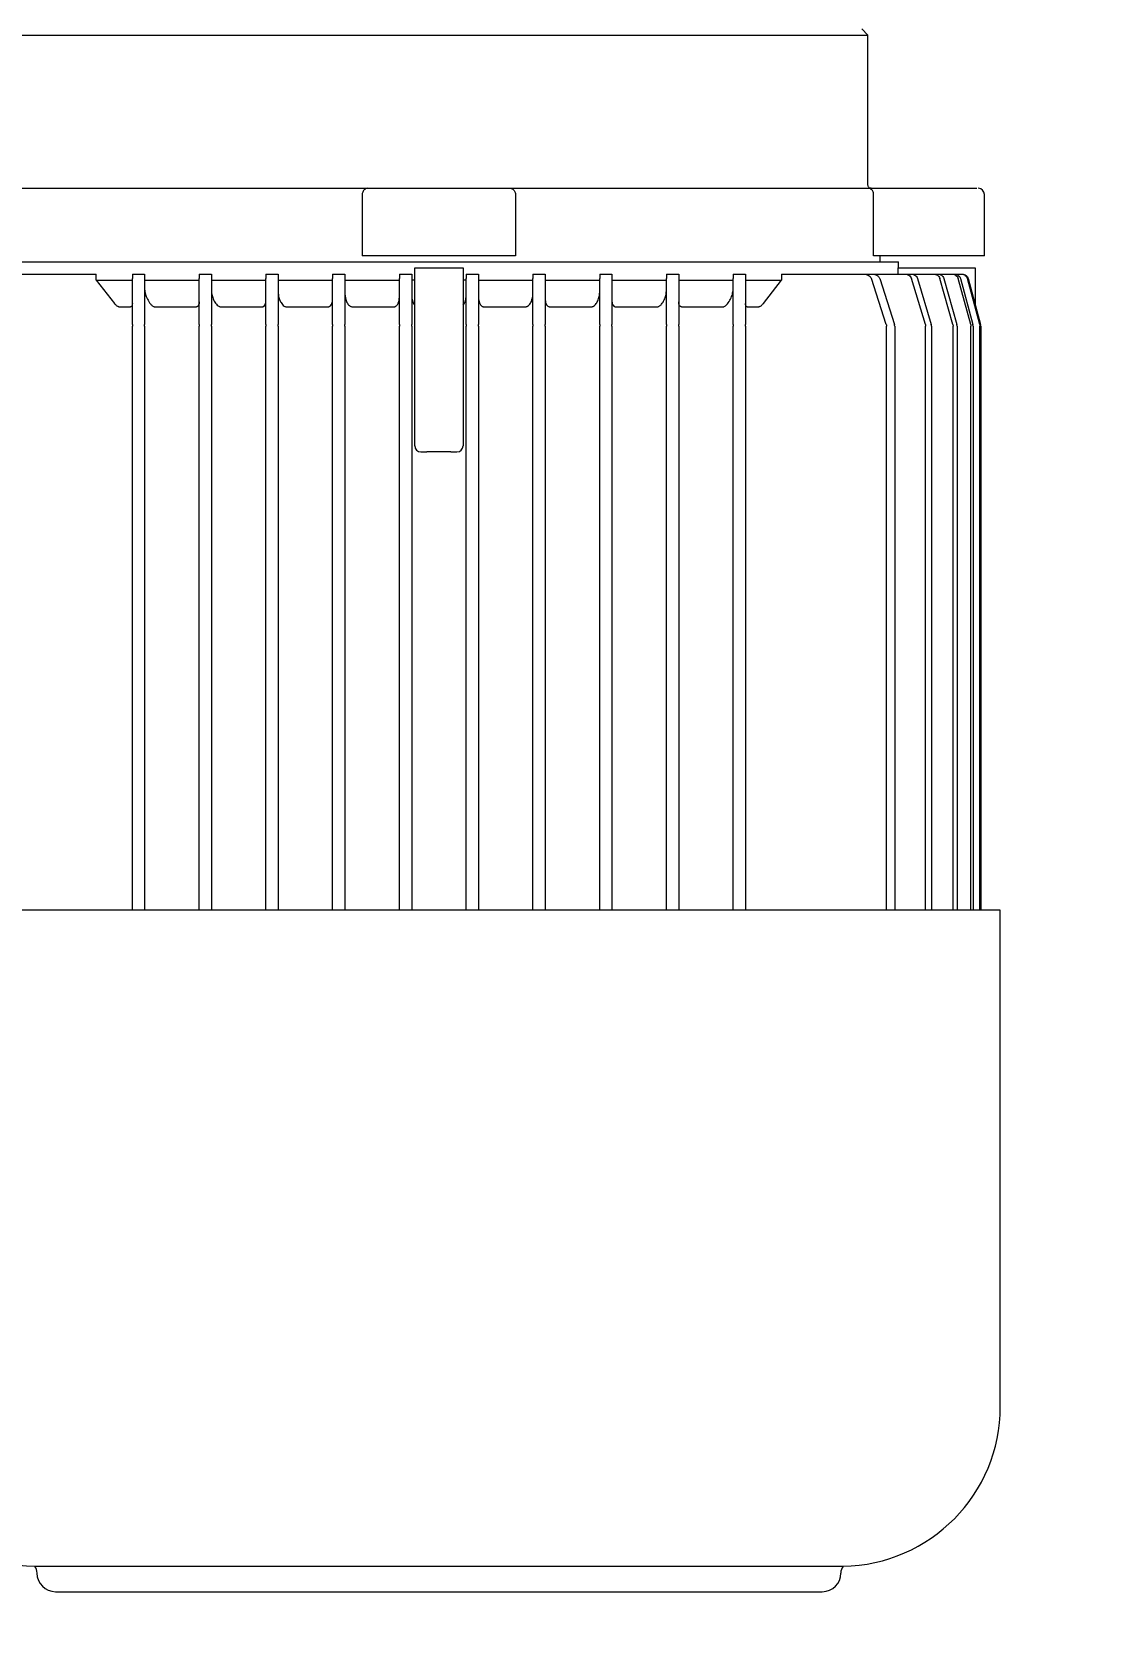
# Model space of a CAD drawing. Header units: inches. Extents: x -605 to 2991212, y -2872845 to 0.
# Drawn here: x 2180806.3 to 2180980.8, y -2629484 to -2629222.4 of the extents above; entities that cross this region are included whole.
import ezdxf

# ---------------------------------------------------------------- set-up
doc = ezdxf.new("R2010")
doc.units = ezdxf.units.IN
doc.header["$LTSCALE"] = 600
doc.header["$MEASUREMENT"] = 0
doc.layers.add('DIM', color=251, linetype='Continuous', lineweight=0)
doc.layers.add('PV_STEEL LINE', color=7, linetype='Continuous', lineweight=0)
doc.styles.add('DIM', font='geniso.shx', dxfattribs={"width": 0.85})
doc.dimstyles.new('ST-100', dxfattribs={"dimscale": 100, "dimtxt": 2.5, "dimasz": 2, "dimexe": 0.18, "dimexo": 0.0625, "dimgap": 0.2, "dimtad": 0, "dimdec": 0, "dimzin": 0, "dimdsep": 46, "dimtxsty": 'DIM', "dimblk": 'OPEN90', "dimcen": 0.09, "dimclrd": 256, "dimclrt": 7, "dimadec": 0, "dimazin": 0, "dimtfac": 1, "dimtdec": 0, "dimtofl": 0, "dimtmove": 0, "dimatfit": 3, "dimldrblk": 'OPEN90', "dimfxl": 1, "dimtolj": 1, "dimtzin": 0, "dimlwd": -1, "dimarcsym": 0})

# ---------------------------------------------------------------- blocks, each defined once
blk = doc.blocks.new('*U1330')
at = {"color": 7, "linetype": 'Continuous', "lineweight": 15}
for p, q in [((688579.08, -227837.36), (688719.08, -227837.36)), ((688719.08, -227837.36), (688718.08, -227836.36)), ((688719.08, -227861.86), (688719.08, -227837.36)), ((688636.58, -227863.36), (688636.58, -227873.36)), ((688637.51, -227862.36), (688638.74, -227862.36)), ((688659.43, -227862.36), (688660.66, -227862.36)), ((688661.58, -227863.36), (688661.58, -227873.36)), ((688719.14, -227862.36), (688733.19, -227862.36)), ((688719.99, -227873.36), (688719.99, -227863.36)), ((688738.08, -227873.36), (688738.08, -227863.36)), ((688637.75, -227873.36), (688636.58, -227873.36)), ((688642.35, -227873.36), (688637.75, -227873.36)), ((688655.82, -227873.36), (688642.35, -227873.36)), ((688660.42, -227873.36), (688655.82, -227873.36)), ((688661.58, -227873.36), (688660.42, -227873.36)), ((688733.28, -227873.36), (688719.99, -227873.36)), ((688721.08, -227874.36), (688721.08, -227873.36)), ((688737.83, -227873.36), (688733.28, -227873.36)), ((688738.08, -227873.36), (688737.83, -227873.36)), ((688574.08, -227874.36), (688649.08, -227874.36)), ((688579.73, -227876.36), (688593.18, -227876.36)), ((688593.18, -227877.36), (688593.18, -227876.36)), ((688631.75, -227876.36), (688633.75, -227876.36)), ((688642.64, -227876.36), (688644.64, -227876.36)), ((688645.14, -227888.54), (688645.14, -227875.36)), ((688647.14, -227875.36), (688651.03, -227875.36)), ((688649.08, -227874.36), (688724.08, -227874.36)), ((688653.03, -227875.36), (688653.03, -227888.54)), ((688653.53, -227876.36), (688655.53, -227876.36)), ((688704.99, -227876.36), (688704.99, -227877.36)), ((688704.99, -227876.36), (688718.44, -227876.36)), ((688719.97, -227876.36), (688725.11, -227876.36)), ((688723.98, -227876.36), (688723.98, -227875.36)), ((688723.98, -227875.36), (688734.58, -227875.36)), ((688724.08, -227875.36), (688724.08, -227874.36)), ((688726.25, -227876.36), (688729.79, -227876.36)), ((688729.79, -227876.36), (688730.46, -227876.36)), ((688730.6, -227876.36), (688732.81, -227876.36)), ((688732.81, -227876.36), (688733.2, -227876.36)), ((688733.33, -227876.36), (688734.34, -227876.36)), ((688736.58, -227875.36), (688736.58, -227881.38)), ((688593.18, -227877.36), (688599.08, -227877.36)), ((688593.18, -227877.36), (688596.16, -227881.16)), ((688599.08, -227884.57), (688599.08, -227877.1)), ((688601.08, -227877.1), (688601.08, -227884.57)), ((688601.08, -227877.36), (688609.97, -227877.36)), ((688609.97, -227884.57), (688609.97, -227877.1)), ((688611.97, -227877.1), (688611.97, -227884.57)), ((688611.97, -227877.36), (688620.86, -227877.36)), ((688620.86, -227884.57), (688620.86, -227877.1)), ((688622.86, -227877.1), (688622.86, -227884.57)), ((688622.86, -227877.36), (688631.75, -227877.36)), ((688631.75, -227884.57), (688631.75, -227877.1)), ((688633.75, -227877.1), (688633.75, -227884.57)), ((688633.75, -227877.36), (688642.64, -227877.36)), ((688642.64, -227884.57), (688642.64, -227877.1)), ((688644.64, -227877.1), (688644.64, -227884.57)), ((688645.14, -227877.36), (688644.64, -227877.36)), ((688653.53, -227877.36), (688653.03, -227877.36)), ((688653.53, -227884.57), (688653.53, -227877.1)), ((688655.53, -227877.1), (688655.53, -227884.57)), ((688655.53, -227877.36), (688664.42, -227877.36)), ((688664.42, -227884.57), (688664.42, -227877.1)), ((688666.42, -227877.1), (688666.42, -227884.57)), ((688666.42, -227877.36), (688675.31, -227877.36)), ((688675.31, -227884.57), (688675.31, -227877.1)), ((688677.31, -227877.1), (688677.31, -227884.57)), ((688677.31, -227877.36), (688686.2, -227877.36)), ((688686.2, -227884.57), (688686.2, -227877.1)), ((688688.2, -227877.1), (688688.2, -227884.57)), ((688688.2, -227877.36), (688697.08, -227877.36)), ((688697.08, -227884.57), (688697.08, -227877.1)), ((688699.08, -227877.1), (688699.08, -227884.57)), ((688699.08, -227877.36), (688704.99, -227877.36)), ((688702.01, -227881.16), (688704.99, -227877.36)), ((688722.07, -227884.57), (688719.63, -227877.1)), ((688721, -227877.1), (688723.4, -227884.57)), ((688728.44, -227884.57), (688726.2, -227877.1)), ((688727.18, -227877.1), (688729.39, -227884.57)), ((688732.93, -227884.57), (688730.81, -227877.1)), ((688731.48, -227877.1), (688733.57, -227884.57)), ((688735.84, -227884.57), (688733.8, -227877.1)), ((688734.18, -227877.1), (688736.21, -227884.57)), ((688737.32, -227884.57), (688735.31, -227877.1)), ((688735.44, -227877.1), (688737.44, -227884.57)), ((688596.88, -227881.69), (688598.78, -227881.69)), ((688602.72, -227881.69), (688609.52, -227881.69)), ((688613.46, -227881.69), (688620.26, -227881.69)), ((688624.21, -227881.69), (688631, -227881.69)), ((688634.95, -227881.69), (688641.74, -227881.69)), ((688656.43, -227881.69), (688663.22, -227881.69)), ((688667.17, -227881.69), (688673.96, -227881.69)), ((688677.91, -227881.69), (688684.7, -227881.69)), ((688688.65, -227881.69), (688695.44, -227881.69)), ((688699.39, -227881.69), (688701.29, -227881.69)), ((688620.86, -227884.57), (688620.86, -227884.83)), ((688622.86, -227884.83), (688622.86, -227884.57)), ((688631.75, -227884.57), (688631.75, -227884.83)), ((688633.75, -227884.83), (688633.75, -227884.57)), ((688642.64, -227884.57), (688642.64, -227884.83)), ((688644.64, -227884.83), (688644.64, -227884.57)), ((688653.53, -227884.57), (688653.53, -227884.83)), ((688655.53, -227884.83), (688655.53, -227884.57)), ((688664.42, -227884.57), (688664.42, -227884.83)), ((688666.42, -227884.83), (688666.42, -227884.57)), ((688675.31, -227884.57), (688675.31, -227884.83)), ((688677.31, -227884.83), (688677.31, -227884.57)), ((688686.2, -227884.57), (688686.2, -227884.83)), ((688688.2, -227884.83), (688688.2, -227884.57)), ((688732.93, -227884.57), (688732.96, -227884.83)), ((688733.61, -227884.83), (688733.57, -227884.57)), ((688735.84, -227884.57), (688735.87, -227884.83)), ((688736.25, -227884.83), (688736.21, -227884.57)), ((688737.32, -227884.57), (688737.35, -227884.83)), ((688737.47, -227884.83), (688737.44, -227884.57)), ((688599.08, -227980.18), (688599.08, -227884.83)), ((688601.08, -227884.83), (688601.08, -227980.18)), ((688609.97, -227980.18), (688609.97, -227884.83)), ((688611.97, -227884.83), (688611.97, -227980.18)), ((688620.86, -227980.18), (688620.86, -227884.83)), ((688622.86, -227884.83), (688622.86, -227980.18)), ((688631.75, -227980.18), (688631.75, -227884.83)), ((688633.75, -227884.83), (688633.75, -227980.18)), ((688642.64, -227980.18), (688642.64, -227884.83)), ((688644.64, -227884.83), (688644.64, -227980.18)), ((688653.53, -227980.18), (688653.53, -227884.83)), ((688655.53, -227884.83), (688655.53, -227980.18)), ((688664.42, -227980.18), (688664.42, -227884.83)), ((688666.42, -227884.83), (688666.42, -227980.18)), ((688675.31, -227980.18), (688675.31, -227884.83)), ((688677.31, -227884.83), (688677.31, -227980.18)), ((688686.2, -227980.18), (688686.2, -227884.83)), ((688688.2, -227884.83), (688688.2, -227980.18)), ((688697.08, -227980.18), (688697.08, -227884.83)), ((688699.08, -227884.83), (688699.08, -227980.18)), ((688722.11, -227980.18), (688722.11, -227884.83)), ((688723.44, -227884.83), (688723.44, -227980.18)), ((688728.47, -227980.18), (688728.47, -227884.83)), ((688729.43, -227884.83), (688729.43, -227980.18)), ((688732.96, -227980.18), (688732.96, -227884.83)), ((688733.61, -227884.83), (688733.61, -227980.18)), ((688735.87, -227980.18), (688735.87, -227884.83)), ((688736.25, -227884.83), (688736.25, -227980.18)), ((688737.35, -227980.18), (688737.35, -227884.83)), ((688737.47, -227884.83), (688737.47, -227980.18)), ((688645.14, -227904.36), (688645.14, -227890.47)), ((688653.03, -227890.47), (688653.03, -227904.36)), ((688645.14, -227904.36), (688645.21, -227904.48)), ((688645.18, -227904.49), (688645.16, -227904.55)), ((688651.03, -227905.36), (688647.14, -227905.36)), ((688653.01, -227904.55), (688652.99, -227904.49)), ((688740.67, -227980.18), (688557.49, -227980.18)), ((688740.67, -228061.18), (688740.67, -227980.18)), ((688583.16, -228087.19), (688715.01, -228087.19)), ((688586.54, -228091.37), (688711.63, -228091.37))]:
    blk.add_line(p, q, dxfattribs=at)
for centre, radius, start, end in [((688737.08, -227863.36), 1, 0, 90), ((688646.14, -227904.36), 1, 180, 270), ((688652.03, -227904.36), 1, 270, 0), ((688583.51, -228061.18), 26.02, 180, 269.215), ((688714.65, -228061.18), 26.02, 270.785, 0), ((688581.5, -228088.34), 2.02, 0, 34.5831), ((688586.54, -228088.34), 3.03, 180, 270), ((688711.63, -228088.34), 3.03, 270, 0), ((688716.67, -228088.34), 2.02, 145.4169, 180)]:
    blk.add_arc(centre, radius, start, end, dxfattribs=at)
for points, knots in [([(688579.03, -227862.36), (688579.51, -227862.36), (688580.45, -227862.36), (688582.8, -227862.36), (688585.82, -227862.36), (688589.52, -227862.36), (688593.86, -227862.36), (688598.79, -227862.36), (688604.26, -227862.36), (688610.21, -227862.36), (688616.58, -227862.36), (688623.3, -227862.36), (688630.29, -227862.36), (688635.11, -227862.36), (688637.51, -227862.36)], [0, 0, 0, 0, 0.083282, 0.166698, 0.25, 0.333323, 0.416646, 0.5, 0.583347, 0.666673, 0.75, 0.833294, 0.916715, 1, 1, 1, 1]), ([(688637.51, -227862.36), (688637.51, -227862.36), (688637.38, -227862.36), (688637.15, -227862.42), (688636.88, -227862.61), (688636.71, -227862.83), (688636.61, -227863.08), (688636.58, -227863.27), (688636.58, -227863.36), (688636.58, -227863.36)], [0, 0, 0, 0, 0.003618, 0.314426, 0.518116, 0.689123, 0.84213, 0.995592, 1, 1, 1, 1]), ([(688638.74, -227862.36), (688638.83, -227862.36), (688639.01, -227862.36), (688639.86, -227862.36), (688641.03, -227862.36), (688641.96, -227862.36), (688642.43, -227862.36)], [0, 0, 0, 0, 0.25, 0.499999, 0.749999, 1, 1, 1, 1]), ([(688655.74, -227862.36), (688656.21, -227862.36), (688657.14, -227862.36), (688658.31, -227862.36), (688659.16, -227862.36), (688659.34, -227862.36), (688659.43, -227862.36)], [0, 0, 0, 0, 0.25, 0.499999, 0.749999, 1, 1, 1, 1]), ([(688660.66, -227862.36), (688660.66, -227862.36), (688660.78, -227862.36), (688661.01, -227862.41), (688661.27, -227862.59), (688661.44, -227862.81), (688661.55, -227863.06), (688661.58, -227863.25), (688661.58, -227863.35), (688661.58, -227863.36)], [0, 0, 0, 0, 0.003617, 0.29474, 0.501826, 0.675098, 0.828967, 0.981436, 1, 1, 1, 1]), ([(688660.66, -227862.36), (688663.06, -227862.36), (688667.88, -227862.36), (688674.86, -227862.36), (688681.59, -227862.36), (688687.95, -227862.36), (688693.91, -227862.36), (688699.38, -227862.36), (688704.31, -227862.36), (688708.65, -227862.36), (688712.35, -227862.36), (688715.37, -227862.36), (688717.72, -227862.36), (688718.66, -227862.36), (688719.14, -227862.36)], [0, 0, 0, 0, 0.083282, 0.166698, 0.25, 0.333323, 0.416646, 0.5, 0.583347, 0.666673, 0.75, 0.833294, 0.916715, 1, 1, 1, 1]), ([(688719.59, -227862.36), (688719.52, -227862.36), (688719.37, -227862.34), (688719.2, -227862.2), (688719.1, -227862.03), (688719.09, -227861.92), (688719.08, -227861.86)], [0, 0, 0, 0, 0.269511, 0.561736, 0.789422, 1, 1, 1, 1]), ([(688719.99, -227863.36), (688719.98, -227863.27), (688719.97, -227863.08), (688719.87, -227862.82), (688719.71, -227862.6), (688719.48, -227862.43), (688719.28, -227862.37), (688719.16, -227862.36), (688719.14, -227862.36), (688719.14, -227862.36)], [0, 0, 0, 0, 0.160763, 0.32102, 0.493057, 0.69914, 0.948551, 0.996384, 1, 1, 1, 1]), ([(688733.19, -227862.36), (688733.66, -227862.36), (688734.58, -227862.36), (688735.74, -227862.36), (688736.58, -227862.36), (688736.75, -227862.36), (688736.83, -227862.36)], [0, 0, 0, 0, 0.25, 0.499999, 0.749999, 1, 1, 1, 1]), ([(688599.08, -227876.36), (688599.08, -227876.37), (688599.08, -227876.39), (688599.08, -227876.53), (688599.08, -227876.76), (688599.08, -227877), (688599.08, -227877.1)], [0, 0, 0, 0, 0.241493, 0.483488, 0.761757, 1, 1, 1, 1]), ([(688601.08, -227876.36), (688601.08, -227876.37), (688601.08, -227876.39), (688601.08, -227876.53), (688601.08, -227876.72), (688601.08, -227876.92), (688601.08, -227877.04), (688601.08, -227877.1)], [0, 0, 0, 0, 0.243692, 0.487129, 0.731317, 0.867681, 1, 1, 1, 1]), ([(688609.97, -227876.36), (688609.97, -227876.37), (688609.97, -227876.39), (688609.97, -227876.54), (688609.97, -227876.77), (688609.97, -227877), (688609.97, -227877.1)], [0, 0, 0, 0, 0.238877, 0.479901, 0.754225, 1, 1, 1, 1]), ([(688611.97, -227876.36), (688611.97, -227876.37), (688611.97, -227876.39), (688611.97, -227876.53), (688611.97, -227876.76), (688611.97, -227876.99), (688611.97, -227877.1)], [0, 0, 0, 0, 0.240632, 0.481322, 0.725878, 1, 1, 1, 1]), ([(688620.86, -227876.36), (688620.86, -227876.37), (688620.86, -227876.39), (688620.86, -227876.53), (688620.86, -227876.77), (688620.86, -227876.99), (688620.86, -227877.1)], [0, 0, 0, 0, 0.235154, 0.473855, 0.728097, 1, 1, 1, 1]), ([(688622.86, -227876.36), (688622.86, -227876.37), (688622.86, -227876.39), (688622.86, -227876.53), (688622.86, -227876.76), (688622.86, -227876.99), (688622.86, -227877.1)], [0, 0, 0, 0, 0.236693, 0.47292, 0.715849, 1, 1, 1, 1]), ([(688631.75, -227876.36), (688631.75, -227876.37), (688631.75, -227876.39), (688631.75, -227876.55), (688631.75, -227876.79), (688631.75, -227877), (688631.75, -227877.1)], [0, 0, 0, 0, 0.249884, 0.499754, 0.749889, 1, 1, 1, 1]), ([(688633.75, -227876.36), (688633.75, -227876.37), (688633.75, -227876.39), (688633.75, -227876.56), (688633.75, -227876.79), (688633.75, -227877), (688633.75, -227877.1)], [0, 0, 0, 0, 0.24989, 0.499811, 0.749909, 1, 1, 1, 1]), ([(688642.64, -227876.36), (688642.64, -227876.37), (688642.64, -227876.39), (688642.64, -227876.56), (688642.64, -227876.8), (688642.64, -227877), (688642.64, -227877.1)], [0, 0, 0, 0, 0.249976, 0.499948, 0.749994, 1, 1, 1, 1]), ([(688644.64, -227876.36), (688644.64, -227876.37), (688644.64, -227876.39), (688644.64, -227876.56), (688644.64, -227876.8), (688644.64, -227877), (688644.64, -227877.1)], [0, 0, 0, 0, 0.249991, 0.499977, 0.749989, 1, 1, 1, 1]), ([(688653.53, -227876.36), (688653.53, -227876.37), (688653.53, -227876.39), (688653.53, -227876.56), (688653.53, -227876.8), (688653.53, -227877), (688653.53, -227877.1)], [0, 0, 0, 0, 0.249984, 0.499966, 0.74999, 1, 1, 1, 1]), ([(688655.53, -227876.36), (688655.53, -227876.37), (688655.53, -227876.39), (688655.53, -227876.56), (688655.53, -227876.8), (688655.53, -227877), (688655.53, -227877.1)], [0, 0, 0, 0, 0.249978, 0.499976, 0.749983, 1, 1, 1, 1]), ([(688664.42, -227876.36), (688664.42, -227876.37), (688664.42, -227876.39), (688664.42, -227876.56), (688664.42, -227876.8), (688664.42, -227877), (688664.42, -227877.1)], [0, 0, 0, 0, 0.249931, 0.499829, 0.758821, 1, 1, 1, 1]), ([(688666.42, -227876.36), (688666.42, -227876.37), (688666.42, -227876.39), (688666.42, -227876.55), (688666.42, -227876.79), (688666.42, -227877), (688666.42, -227877.1)], [0, 0, 0, 0, 0.24986, 0.499762, 0.749885, 1, 1, 1, 1]), ([(688675.31, -227876.36), (688675.31, -227876.37), (688675.31, -227876.39), (688675.31, -227876.53), (688675.31, -227876.77), (688675.31, -227876.99), (688675.31, -227877.1)], [0, 0, 0, 0, 0.23452, 0.472628, 0.727104, 1, 1, 1, 1]), ([(688677.31, -227876.36), (688677.31, -227876.37), (688677.31, -227876.39), (688677.31, -227876.53), (688677.31, -227876.76), (688677.31, -227876.99), (688677.31, -227877.1)], [0, 0, 0, 0, 0.236962, 0.473415, 0.717265, 1, 1, 1, 1]), ([(688686.2, -227876.36), (688686.2, -227876.37), (688686.2, -227876.39), (688686.2, -227876.53), (688686.2, -227876.72), (688686.2, -227876.92), (688686.2, -227877.04), (688686.2, -227877.1)], [0, 0, 0, 0, 0.23798, 0.4761, 0.718498, 0.86229, 1, 1, 1, 1]), ([(688688.2, -227876.36), (688688.2, -227876.37), (688688.2, -227876.39), (688688.2, -227876.53), (688688.2, -227876.72), (688688.2, -227876.92), (688688.2, -227877.04), (688688.2, -227877.1)], [0, 0, 0, 0, 0.2394, 0.478235, 0.720643, 0.860838, 1, 1, 1, 1]), ([(688697.08, -227876.36), (688697.08, -227876.37), (688697.08, -227876.39), (688697.08, -227876.53), (688697.08, -227876.77), (688697.08, -227877), (688697.08, -227877.1)], [0, 0, 0, 0, 0.243565, 0.487663, 0.760958, 1, 1, 1, 1]), ([(688699.08, -227876.36), (688699.08, -227876.37), (688699.08, -227876.39), (688699.08, -227876.53), (688699.08, -227876.72), (688699.08, -227876.92), (688699.08, -227877.04), (688699.08, -227877.1)], [0, 0, 0, 0, 0.24401, 0.48962, 0.73599, 0.870136, 1, 1, 1, 1]), ([(688718.44, -227876.36), (688718.56, -227876.37), (688718.8, -227876.39), (688719.14, -227876.52), (688719.39, -227876.71), (688719.55, -227876.92), (688719.6, -227877.04), (688719.63, -227877.1)], [0, 0, 0, 0, 0.241378, 0.483179, 0.72711, 0.867391, 1, 1, 1, 1]), ([(688719.84, -227876.36), (688719.96, -227876.37), (688720.19, -227876.39), (688720.53, -227876.52), (688720.77, -227876.71), (688720.93, -227876.92), (688720.98, -227877.04), (688721, -227877.1)], [0, 0, 0, 0, 0.240731, 0.481572, 0.724421, 0.864148, 1, 1, 1, 1]), ([(688725.11, -227876.36), (688725.23, -227876.37), (688725.45, -227876.39), (688725.78, -227876.54), (688726.06, -227876.77), (688726.15, -227877), (688726.2, -227877.1)], [0, 0, 0, 0, 0.241103, 0.482602, 0.755198, 1, 1, 1, 1]), ([(688726.11, -227876.36), (688726.22, -227876.37), (688726.45, -227876.39), (688726.76, -227876.53), (688727.03, -227876.76), (688727.13, -227876.99), (688727.18, -227877.1)], [0, 0, 0, 0, 0.240487, 0.481, 0.725476, 1, 1, 1, 1]), ([(688729.79, -227876.36), (688729.9, -227876.37), (688730.12, -227876.39), (688730.42, -227876.54), (688730.68, -227876.77), (688730.77, -227876.99), (688730.81, -227877.1)], [0, 0, 0, 0, 0.24154, 0.483499, 0.729034, 1, 1, 1, 1]), ([(688730.46, -227876.36), (688730.57, -227876.37), (688730.78, -227876.39), (688731.08, -227876.53), (688731.34, -227876.76), (688731.43, -227876.99), (688731.48, -227877.1)], [0, 0, 0, 0, 0.236316, 0.472258, 0.715776, 1, 1, 1, 1]), ([(688732.81, -227876.36), (688732.92, -227876.37), (688733.14, -227876.39), (688733.44, -227876.55), (688733.68, -227876.79), (688733.76, -227877), (688733.8, -227877.1)], [0, 0, 0, 0, 0.249885, 0.499756, 0.749889, 1, 1, 1, 1]), ([(688733.2, -227876.36), (688733.31, -227876.37), (688733.53, -227876.39), (688733.82, -227876.56), (688734.06, -227876.79), (688734.14, -227877), (688734.18, -227877.1)], [0, 0, 0, 0, 0.249887, 0.499805, 0.749904, 1, 1, 1, 1]), ([(688734.34, -227876.36), (688734.45, -227876.37), (688734.67, -227876.39), (688734.96, -227876.56), (688735.19, -227876.79), (688735.27, -227877), (688735.31, -227877.1)], [0, 0, 0, 0, 0.249958, 0.499917, 0.747658, 1, 1, 1, 1]), ([(688734.47, -227876.36), (688734.58, -227876.37), (688734.8, -227876.39), (688735.09, -227876.56), (688735.32, -227876.8), (688735.4, -227877), (688735.44, -227877.1)], [0, 0, 0, 0, 0.249986, 0.49999, 0.749987, 1, 1, 1, 1]), ([(688601.08, -227878.85), (688601.11, -227879.11), (688601.17, -227879.62), (688601.5, -227880.44), (688601.9, -227881.1), (688602.28, -227881.5), (688602.5, -227881.64), (688602.63, -227881.69), (688602.69, -227881.69), (688602.72, -227881.69)], [0, 0, 0, 0, 0.249947, 0.500212, 0.750111, 0.874926, 0.937394, 0.968709, 1, 1, 1, 1]), ([(688611.97, -227879.1), (688611.99, -227879.34), (688612.04, -227879.83), (688612.31, -227880.57), (688612.66, -227881.17), (688613.02, -227881.52), (688613.27, -227881.67), (688613.4, -227881.69), (688613.46, -227881.69)], [0, 0, 0, 0, 0.25015, 0.500493, 0.750474, 0.875247, 0.937717, 1, 1, 1, 1]), ([(688622.86, -227879.36), (688622.88, -227879.58), (688622.91, -227880.03), (688623.14, -227880.7), (688623.45, -227881.24), (688623.79, -227881.55), (688624.02, -227881.67), (688624.14, -227881.69), (688624.21, -227881.69)], [0, 0, 0, 0, 0.250324, 0.500769, 0.750496, 0.876836, 0.937965, 1, 1, 1, 1]), ([(688673.96, -227881.69), (688674.03, -227881.69), (688674.15, -227881.67), (688674.39, -227881.55), (688674.72, -227881.24), (688675.03, -227880.7), (688675.26, -227880.03), (688675.29, -227879.58), (688675.31, -227879.36)], [0, 0, 0, 0, 0.062407, 0.125117, 0.249996, 0.499659, 0.748538, 1, 1, 1, 1]), ([(688684.7, -227881.69), (688684.74, -227881.69), (688684.8, -227881.69), (688684.93, -227881.65), (688685.15, -227881.53), (688685.51, -227881.17), (688685.86, -227880.57), (688686.13, -227879.83), (688686.17, -227879.34), (688686.2, -227879.1)], [0, 0, 0, 0, 0.031311, 0.062625, 0.12508, 0.250368, 0.499967, 0.750071, 1, 1, 1, 1]), ([(688695.44, -227881.69), (688695.48, -227881.69), (688695.54, -227881.69), (688695.66, -227881.64), (688695.89, -227881.5), (688696.27, -227881.1), (688696.67, -227880.44), (688697, -227879.62), (688697.06, -227879.11), (688697.08, -227878.85)], [0, 0, 0, 0, 0.031569, 0.062051, 0.12262, 0.250307, 0.50004, 0.750257, 1, 1, 1, 1]), ([(688596.88, -227881.69), (688596.85, -227881.69), (688596.79, -227881.68), (688596.66, -227881.63), (688596.43, -227881.48), (688596.27, -227881.28), (688596.16, -227881.16)], [0, 0, 0, 0, 0.126324, 0.249008, 0.500629, 1, 1, 1, 1]), ([(688599.08, -227881.16), (688599.08, -227881.28), (688599.06, -227881.48), (688598.96, -227881.63), (688598.86, -227881.68), (688598.81, -227881.69), (688598.78, -227881.69)], [0, 0, 0, 0, 0.499391, 0.750153, 0.874505, 1, 1, 1, 1]), ([(688609.97, -227880.9), (688609.96, -227881.08), (688609.95, -227881.35), (688609.79, -227881.59), (688609.65, -227881.68), (688609.56, -227881.69), (688609.52, -227881.69)], [0, 0, 0, 0, 0.499351, 0.751169, 0.875718, 1, 1, 1, 1]), ([(688620.26, -227881.69), (688620.32, -227881.69), (688620.44, -227881.67), (688620.62, -227881.54), (688620.82, -227881.21), (688620.85, -227880.87), (688620.86, -227880.64)], [0, 0, 0, 0, 0.120439, 0.250696, 0.500983, 1, 1, 1, 1]), ([(688631, -227881.69), (688631.04, -227881.69), (688631.12, -227881.69), (688631.25, -227881.64), (688631.45, -227881.49), (688631.7, -227881.07), (688631.73, -227880.66), (688631.75, -227880.38)], [0, 0, 0, 0, 0.064619, 0.124521, 0.247685, 0.50066, 1, 1, 1, 1]), ([(688633.75, -227879.61), (688633.79, -227880.02), (688633.86, -227880.64), (688634.25, -227881.31), (688634.56, -227881.58), (688634.77, -227881.68), (688634.89, -227881.69), (688634.95, -227881.69)], [0, 0, 0, 0, 0.499849, 0.749931, 0.876238, 0.937746, 1, 1, 1, 1]), ([(688641.74, -227881.69), (688641.79, -227881.69), (688641.88, -227881.68), (688642.05, -227881.62), (688642.28, -227881.43), (688642.57, -227880.93), (688642.61, -227880.45), (688642.64, -227880.13)], [0, 0, 0, 0, 0.062655, 0.125418, 0.250471, 0.500512, 1, 1, 1, 1]), ([(688644.64, -227879.87), (688644.66, -227880.14), (688644.69, -227880.55), (688644.88, -227881.07), (688645.05, -227881.3), (688645.14, -227881.42)], [0, 0, 0, 0, 0.502528, 0.751706, 1, 1, 1, 1]), ([(688653.03, -227881.42), (688653.11, -227881.31), (688653.28, -227881.08), (688653.48, -227880.55), (688653.51, -227880.14), (688653.53, -227879.87)], [0, 0, 0, 0, 0.23213, 0.500664, 1, 1, 1, 1]), ([(688655.53, -227880.13), (688655.55, -227880.45), (688655.59, -227880.93), (688655.89, -227881.43), (688656.12, -227881.62), (688656.29, -227881.68), (688656.38, -227881.69), (688656.43, -227881.69)], [0, 0, 0, 0, 0.49982, 0.749735, 0.874729, 0.937382, 1, 1, 1, 1]), ([(688663.22, -227881.69), (688663.28, -227881.69), (688663.39, -227881.68), (688663.6, -227881.58), (688663.91, -227881.32), (688664.31, -227880.64), (688664.37, -227880.02), (688664.42, -227879.61)], [0, 0, 0, 0, 0.06181, 0.116553, 0.241515, 0.500771, 1, 1, 1, 1]), ([(688666.42, -227880.38), (688666.44, -227880.66), (688666.47, -227881.07), (688666.71, -227881.49), (688666.91, -227881.64), (688667.05, -227881.68), (688667.13, -227881.69), (688667.17, -227881.69)], [0, 0, 0, 0, 0.499689, 0.749734, 0.874828, 0.936564, 1, 1, 1, 1]), ([(688677.31, -227880.64), (688677.32, -227880.87), (688677.34, -227881.21), (688677.55, -227881.54), (688677.73, -227881.67), (688677.85, -227881.69), (688677.91, -227881.69)], [0, 0, 0, 0, 0.500012, 0.753642, 0.875841, 1, 1, 1, 1]), ([(688688.65, -227881.69), (688688.61, -227881.69), (688688.52, -227881.68), (688688.38, -227881.59), (688688.22, -227881.35), (688688.21, -227881.08), (688688.2, -227880.9)], [0, 0, 0, 0, 0.124671, 0.247955, 0.50007, 1, 1, 1, 1]), ([(688699.39, -227881.69), (688699.36, -227881.69), (688699.3, -227881.68), (688699.21, -227881.63), (688699.1, -227881.48), (688699.09, -227881.28), (688699.08, -227881.16)], [0, 0, 0, 0, 0.126324, 0.249008, 0.500629, 1, 1, 1, 1]), ([(688702.01, -227881.16), (688701.9, -227881.28), (688701.74, -227881.48), (688701.51, -227881.63), (688701.38, -227881.68), (688701.32, -227881.69), (688701.29, -227881.69)], [0, 0, 0, 0, 0.499391, 0.750153, 0.874505, 1, 1, 1, 1]), ([(688599.08, -227884.57), (688599.08, -227884.61), (688599.08, -227884.7), (688599.08, -227884.78), (688599.08, -227884.83)], [0, 0, 0, 0, 0.503139, 1, 1, 1, 1]), ([(688601.08, -227884.83), (688601.08, -227884.78), (688601.08, -227884.7), (688601.08, -227884.61), (688601.08, -227884.57)], [0, 0, 0, 0, 0.497141, 1, 1, 1, 1]), ([(688609.97, -227884.57), (688609.97, -227884.61), (688609.97, -227884.7), (688609.97, -227884.78), (688609.97, -227884.83)], [0, 0, 0, 0, 0.502254, 1, 1, 1, 1]), ([(688611.97, -227884.83), (688611.97, -227884.78), (688611.97, -227884.7), (688611.97, -227884.61), (688611.97, -227884.57)], [0, 0, 0, 0, 0.497969, 1, 1, 1, 1]), ([(688697.08, -227884.57), (688697.08, -227884.61), (688697.08, -227884.7), (688697.08, -227884.78), (688697.08, -227884.83)], [0, 0, 0, 0, 0.502976, 1, 1, 1, 1]), ([(688699.08, -227884.83), (688699.08, -227884.78), (688699.08, -227884.7), (688699.08, -227884.61), (688699.08, -227884.57)], [0, 0, 0, 0, 0.496929, 1, 1, 1, 1]), ([(688722.07, -227884.57), (688722.08, -227884.61), (688722.1, -227884.7), (688722.1, -227884.78), (688722.11, -227884.83)], [0, 0, 0, 0, 0.503162, 1, 1, 1, 1]), ([(688723.44, -227884.83), (688723.43, -227884.78), (688723.43, -227884.7), (688723.41, -227884.61), (688723.4, -227884.57)], [0, 0, 0, 0, 0.497099, 1, 1, 1, 1]), ([(688728.44, -227884.57), (688728.45, -227884.61), (688728.47, -227884.7), (688728.47, -227884.78), (688728.47, -227884.83)], [0, 0, 0, 0, 0.502262, 1, 1, 1, 1]), ([(688729.43, -227884.83), (688729.43, -227884.78), (688729.42, -227884.7), (688729.4, -227884.61), (688729.39, -227884.57)], [0, 0, 0, 0, 0.499996, 1, 1, 1, 1]), ([(688645.14, -227890.47), (688645.14, -227890.18), (688645.14, -227889.6), (688645.14, -227888.9), (688645.14, -227888.54)], [0, 0, 0, 0, 0.5, 1, 1, 1, 1]), ([(688646.14, -227905.36), (688646.15, -227905.36), (688646.18, -227905.36), (688646.34, -227905.36), (688646.52, -227905.36), (688646.7, -227905.36), (688646.9, -227905.36), (688647.06, -227905.36), (688647.14, -227905.36)], [0, 0, 0, 0, 0.258457, 0.504222, 0.62559, 0.741515, 0.867338, 1, 1, 1, 1]), ([(688651.03, -227905.36), (688651.1, -227905.36), (688651.24, -227905.36), (688651.44, -227905.36), (688651.61, -227905.36), (688651.81, -227905.36), (688651.99, -227905.36), (688652.01, -227905.36), (688652.03, -227905.36)], [0, 0, 0, 0, 0.116654, 0.235839, 0.351761, 0.473566, 0.729948, 1, 1, 1, 1])]:
    blk.add_open_spline(points, degree=3, knots=knots, dxfattribs=at)
for points in [[(688642.43, -227862.36), (688644.64, -227862.36), (688649.08, -227862.36), (688653.52, -227862.36), (688655.74, -227862.36)], [(688599.08, -227876.36), (688599.42, -227876.36), (688600.08, -227876.36), (688600.75, -227876.36), (688601.08, -227876.36)], [(688609.97, -227876.36), (688610.3, -227876.36), (688610.97, -227876.36), (688611.64, -227876.36), (688611.97, -227876.36)], [(688620.86, -227876.36), (688621.19, -227876.36), (688621.86, -227876.36), (688622.53, -227876.36), (688622.86, -227876.36)], [(688645.14, -227875.36), (688645.17, -227875.36), (688645.23, -227875.36), (688645.69, -227875.36), (688646.35, -227875.36), (688646.88, -227875.36), (688647.14, -227875.36)], [(688651.03, -227875.36), (688651.29, -227875.36), (688651.81, -227875.36), (688652.48, -227875.36), (688652.94, -227875.36), (688653, -227875.36), (688653.03, -227875.36)], [(688664.42, -227876.36), (688664.75, -227876.36), (688665.42, -227876.36), (688666.08, -227876.36), (688666.42, -227876.36)], [(688675.31, -227876.36), (688675.64, -227876.36), (688676.31, -227876.36), (688676.97, -227876.36), (688677.31, -227876.36)], [(688686.2, -227876.36), (688686.53, -227876.36), (688687.2, -227876.36), (688687.86, -227876.36), (688688.2, -227876.36)], [(688697.08, -227876.36), (688697.42, -227876.36), (688698.09, -227876.36), (688698.75, -227876.36), (688699.08, -227876.36)], [(688718.44, -227876.36), (688718.68, -227876.36), (688719.15, -227876.36), (688719.61, -227876.36), (688719.84, -227876.36)], [(688725.11, -227876.36), (688725.28, -227876.36), (688725.62, -227876.36), (688725.95, -227876.36), (688726.11, -227876.36)], [(688734.58, -227875.36), (688734.85, -227875.36), (688735.37, -227875.36), (688736.03, -227875.36), (688736.49, -227875.36), (688736.55, -227875.36), (688736.58, -227875.36)], [(688653.03, -227888.54), (688653.03, -227888.9), (688653.03, -227889.6), (688653.03, -227890.18), (688653.03, -227890.47)]]:
    blk.add_open_spline(points, degree=3, dxfattribs=at)
blk = doc.blocks.new('_Open90')
at = {"color": 0, "linetype": 'ByBlock', "lineweight": -2}
for p, q in [((-0.5, 0.5), (0, 0)), ((0, 0), (-1, 0)), ((0, 0), (-0.5, -0.5))]:
    blk.add_line(p, q, dxfattribs=at)
blk = doc.blocks.new('*D1780')
at = {"layer": 'Defpoints', "color": 0}
for p in [(2176639.15, -2629035.45), (2180869.15, -2629035.45), (2180869.15, -2629696.89)]:
    blk.add_point(p, dxfattribs=at)
at = {"layer": 'DIM', "color": 0, "lineweight": -2}
for p, q in [((2176639.15, -2629496.89), (2176639.15, -2629696.89)), ((2180869.15, -2629496.89), (2180869.15, -2629696.89))]:
    blk.add_line(p, q, dxfattribs=at)
at = {"layer": 'DIM'}
for p, q in [((2176839.15, -2629696.89), (2178402.55, -2629696.89)), ((2180669.15, -2629696.89), (2179105.75, -2629696.89))]:
    blk.add_line(p, q, dxfattribs=at)
at = {"layer": 'DIM', "xscale": 200, "yscale": 200, "zscale": 200, "rotation": 180}
blk.add_blockref('_Open90', (2176639.15, -2629696.89), dxfattribs=at)
at = {"layer": 'DIM', "xscale": 200, "yscale": 200, "zscale": 200}
blk.add_blockref('_Open90', (2180869.15, -2629696.89), dxfattribs=at)
at = {"layer": 'DIM', "color": 7, "insert": (2178754.15, -2629696.89), "char_height": 300, "attachment_point": 5, "style": 'DIM'}
blk.add_mtext('\\A1;4230', dxfattribs=at)
blk = doc.blocks.new('*D1781')
at = {"layer": 'Defpoints', "color": 0}
for p in [(2180869.15, -2629035.45), (2182339.19, -2629035.45), (2182339.19, -2629696.89)]:
    blk.add_point(p, dxfattribs=at)
at = {"layer": 'DIM', "color": 0, "lineweight": -2}
for p, q in [((2180869.15, -2629496.89), (2180869.15, -2629696.89)), ((2182339.19, -2629496.89), (2182339.19, -2629696.89))]:
    blk.add_line(p, q, dxfattribs=at)
at = {"layer": 'DIM'}
for p, q in [((2181069.15, -2629696.89), (2181278.07, -2629696.89)), ((2182139.19, -2629696.89), (2181930.27, -2629696.89))]:
    blk.add_line(p, q, dxfattribs=at)
at = {"layer": 'DIM', "xscale": 200, "yscale": 200, "zscale": 200, "rotation": 180}
blk.add_blockref('_Open90', (2180869.15, -2629696.89), dxfattribs=at)
at = {"layer": 'DIM', "xscale": 200, "yscale": 200, "zscale": 200}
blk.add_blockref('_Open90', (2182339.19, -2629696.89), dxfattribs=at)
at = {"layer": 'DIM', "color": 7, "insert": (2181604.17, -2629696.89), "char_height": 300, "attachment_point": 5, "style": 'DIM'}
blk.add_mtext('\\A1;1470', dxfattribs=at)

msp = doc.modelspace()

# ---------------------------------------------------------------- block references
at = {"layer": 'PV_STEEL LINE', "linetype": 'ByBlock'}
msp.add_blockref('*U1330', (1492223.57, -2401385.57), dxfattribs=at)

# ---------------------------------------------------------------- dimensions: what is measured, and where the dimension line sits
at = {"layer": 'DIM'}
for base, p1, p2, picture, middle in [((2180869.15, -2629696.89), (2176639.15, -2629035.45), (2180869.15, -2629035.45), '*D1780', (2178754.15, -2629696.89)), ((2182339.19, -2629696.89), (2180869.15, -2629035.45), (2182339.19, -2629035.45), '*D1781', (2181604.17, -2629696.89))]:
    dim = msp.add_linear_dim(base=base, p1=p1, p2=p2, dimstyle='ST-100', override={"dimtxt": 3, "dimexe": 0, "dimexo": 0, "dimfxl": 2, "dimfxlon": 1, "dimtfillclr": 256, "dimarcsym": 1}, dxfattribs=at)
    dim.commit()
    dim.dimension.update_dxf_attribs({"geometry": picture, "text_midpoint": middle})

doc.saveas('drawing.dxf')
